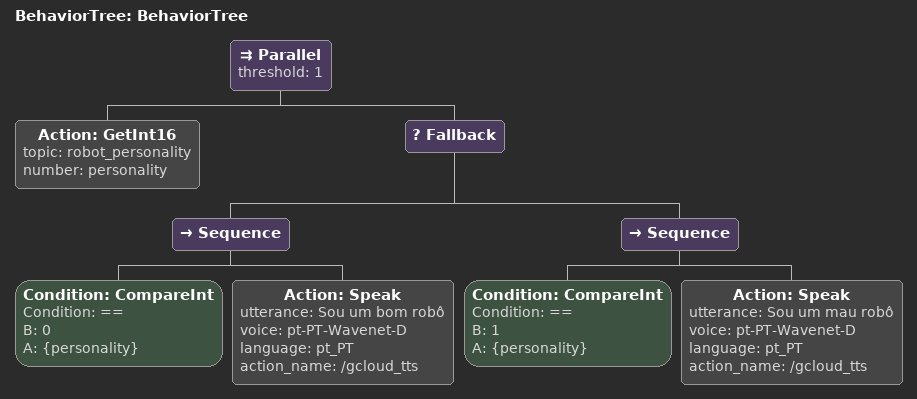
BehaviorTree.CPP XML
<root main_tree_to_execute="BehaviorTree">
    <BehaviorTree ID="BehaviorTree">
        <Parallel threshold="1">
            <Action topic="robot_personality" ID="GetInt16" number="personality"/>
            <Fallback>
                <Sequence>
                    <Condition ID="CompareInt" Condition="==" B="0" A="{personality}"/>
                    <Action utterance="Sou um bom robô" voice="pt-PT-Wavenet-D" ID="Speak" language="pt_PT" action_name="/gcloud_tts"/>
                </Sequence>
                <Sequence>
                    <Condition ID="CompareInt" Condition="==" B="1" A="{personality}"/>
                    <Action utterance="Sou um mau robô" voice="pt-PT-Wavenet-D" ID="Speak" language="pt_PT" action_name="/gcloud_tts"/>
                </Sequence>
            </Fallback>
        </Parallel>
    </BehaviorTree>
</root>
